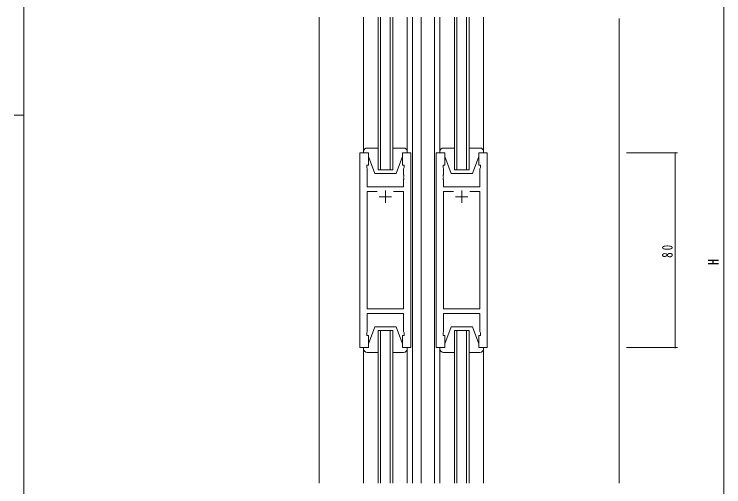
# Model space of a CAD drawing. Units: millimetres, scale not verified. Extents: x -567 to 567, y -403 to 403.
# Drawn here: x -566.7 to -274.8, y -128.7 to 65.5 of the extents above; entities that cross this region are included whole.
import ezdxf
from ezdxf.enums import TextEntityAlignment as Align

# ---------------------------------------------------------------- set-up
doc = ezdxf.new("R2010")
doc.units = ezdxf.units.MM
doc.header["$LTSCALE"] = 2
for name, color, linetype, lineweight in [('0-1_YKK_ZWAK', 7, 'Continuous', 18), ('0-3_YKK_11', 7, 'Continuous', 18), ('0-4_YKK_12', 2, 'Continuous', 18), ('0-5_YKK_13', 4, 'Continuous', 18), ('0-6_YKK_D', 6, 'Continuous', 18)]:
    doc.layers.add(name, color=color, linetype=linetype, lineweight=lineweight)
doc.styles.add('ＭＳ ゴシック', font='')
doc.styles.get('ＭＳ ゴシック').set_extended_font_data('MS Gothic')

msp = doc.modelspace()

# ---------------------------------------------------------------- linework, layer by layer
at = {"layer": '0-1_YKK_ZWAK'}
for p, q in [((-562.726, -350.982), (-562.726, 399.018)), ((-566.726, 24.018), (-562.726, 24.018))]:
    msp.add_line(p, q, dxfattribs=at)
at = {"layer": '0-3_YKK_11'}
for p, q in [((-424.526, -71.482), (-424.526, 8.518)), ((-403.526, 8.518), (-403.526, -71.482)), ((-393.126, 8.518), (-393.126, -71.482)), ((-372.126, 8.518), (-375.626, 8.518)), ((-372.126, -71.482), (-372.126, 8.518)), ((-421.526, 1.968), (-421.526, -5.482)), ((-375.126, 1.968), (-375.126, -5.482)), ((-406.526, -2.441), (-406.406, -2.257)), ((-406.526, -5.482), (-406.526, -2.441)), ((-390.126, -2.441), (-390.246, -2.257)), ((-390.126, -5.482), (-390.126, -2.441)), ((-421.526, -5.482), (-406.526, -5.482)), ((-375.126, -5.482), (-390.126, -5.482)), ((-421.526, -7.412), (-417.376, -7.412)), ((-421.526, -55.552), (-421.526, -7.412)), ((-414.026, -6.982), (-414.026, -11.982)), ((-410.676, -7.412), (-406.526, -7.412)), ((-410.676, -7.412), (-406.526, -7.412)), ((-406.526, -7.412), (-406.526, -55.552)), ((-385.976, -7.412), (-390.126, -7.412)), ((-385.976, -7.412), (-390.126, -7.412)), ((-390.126, -7.412), (-390.126, -55.552)), ((-382.626, -6.982), (-382.626, -11.982)), ((-375.126, -7.412), (-379.276, -7.412)), ((-375.126, -55.552), (-375.126, -7.412)), ((-411.526, -9.482), (-416.526, -9.482)), ((-385.126, -9.482), (-380.126, -9.482)), ((-406.526, -55.552), (-421.526, -55.552)), ((-390.126, -55.552), (-375.126, -55.552)), ((-421.026, -66.482), (-421.026, -71.482)), ((-407.026, -71.482), (-407.026, -66.482)), ((-389.626, -71.482), (-389.626, -66.482)), ((-375.626, -66.482), (-375.626, -71.482)), ((-421.026, -71.482), (-424.526, -71.482)), ((-403.526, -71.482), (-407.026, -71.482)), ((-393.126, -71.482), (-389.626, -71.482)), ((-375.626, -71.482), (-372.126, -71.482))]:
    msp.add_line(p, q, dxfattribs=at)
for points in [[(-424.526, 8.518), (-421.026, 8.518), (-421.026, 3.518), (-421.726, 3.518), (-421.726, 2.518), (-421.526, 1.968)], [(-406.406, -2.257), (-406.406, -1.707), (-406.526, -1.524), (-406.526, -1.441), (-406.406, -1.257), (-406.406, -0.707), (-406.526, -0.524), (-406.526, 1.968), (-406.326, 2.518), (-406.326, 3.518), (-407.026, 3.518), (-407.026, 8.518), (-403.526, 8.518)], [(-390.246, -2.257), (-390.246, -1.707), (-390.126, -1.524), (-390.126, -1.441), (-390.246, -1.257), (-390.246, -0.707), (-390.126, -0.524), (-390.126, 1.968), (-390.326, 2.518), (-390.326, 3.518), (-389.626, 3.518), (-389.626, 8.518), (-393.126, 8.518)], [(-375.626, 8.518), (-375.626, 3.518), (-374.926, 3.518), (-374.926, 2.518), (-375.126, 1.968)], [(-407.026, -66.482), (-406.326, -66.482), (-406.326, -65.482), (-406.526, -64.933), (-406.526, -57.482), (-421.526, -57.482), (-421.526, -64.933), (-421.726, -65.482), (-421.726, -66.482), (-421.026, -66.482)], [(-389.626, -66.482), (-390.326, -66.482), (-390.326, -65.482), (-390.126, -64.933), (-390.126, -57.482), (-375.126, -57.482), (-375.126, -64.933), (-374.926, -65.482), (-374.926, -66.482), (-375.626, -66.482)]]:
    msp.add_lwpolyline(points, dxfattribs=at)
at = {"layer": '0-4_YKK_12'}
for p, q in [((-441.226, -127.232), (-441.226, 64.268)), ((-417.026, 1.518), (-417.026, 64.268)), ((-416.026, 64.268), (-416.026, 1.518)), ((-412.026, 1.518), (-412.026, 64.268)), ((-411.026, 64.268), (-411.026, 1.518)), ((-402.826, 64.268), (-402.826, -127.232)), ((-399.326, 64.268), (-399.326, -127.232)), ((-393.826, -127.232), (-393.826, 64.268)), ((-385.626, 1.518), (-385.626, 64.268)), ((-384.626, 64.268), (-384.626, 1.518)), ((-380.626, 1.518), (-380.626, 64.268)), ((-379.626, 64.268), (-379.626, 1.518)), ((-317.826, 63.768), (-317.826, -127.232)), ((-402.826, 16.518), (-402.826, -73.482)), ((-399.326, 16.518), (-399.326, -73.482)), ((-402.826, 13.518), (-402.826, -76.482)), ((-399.326, 13.518), (-399.326, -76.482)), ((-317.826, 13.518), (-317.826, -76.482)), ((-411.026, 1.518), (-417.026, 1.518)), ((-379.626, 1.518), (-385.626, 1.518)), ((-417.026, -64.482), (-411.026, -64.482)), ((-417.026, -127.232), (-417.026, -64.482)), ((-416.026, -64.482), (-416.026, -127.232)), ((-412.026, -127.232), (-412.026, -64.482)), ((-411.026, -64.482), (-411.026, -127.232)), ((-385.626, -64.482), (-379.626, -64.482)), ((-385.626, -127.232), (-385.626, -64.482)), ((-384.626, -64.482), (-384.626, -127.232)), ((-380.626, -127.232), (-380.626, -64.482)), ((-379.626, -64.482), (-379.626, -127.232))]:
    msp.add_line(p, q, dxfattribs=at)
at = {"layer": '0-5_YKK_13'}
for p, q in [((-423.026, 8.518), (-423.026, 64.268)), ((-405.026, 8.518), (-405.026, 64.268)), ((-391.626, 8.518), (-391.626, 64.268)), ((-373.626, 8.518), (-373.626, 64.268)), ((-417.026, 10.518), (-421.526, 10.518)), ((-406.526, 10.518), (-411.026, 10.518)), ((-385.626, 10.518), (-390.126, 10.518)), ((-375.126, 10.518), (-379.626, 10.518)), ((-373.626, 8.518), (-373.626, 9.018)), ((-421.026, 7.018), (-418.426, 0.018)), ((-407.026, 7.018), (-409.626, 0.018)), ((-407.026, 7.018), (-407.026, 8.518)), ((-389.626, 7.018), (-387.026, 0.018)), ((-375.626, 7.018), (-378.226, 0.018)), ((-375.626, 8.518), (-373.626, 8.518)), ((-375.626, 7.018), (-375.626, 8.518)), ((-418.426, 0.018), (-409.626, 0.018)), ((-387.026, 0.018), (-378.226, 0.018)), ((-421.026, -69.982), (-418.426, -62.982)), ((-418.426, -62.982), (-409.626, -62.982)), ((-407.026, -69.982), (-409.626, -62.982)), ((-389.626, -69.982), (-387.026, -62.982)), ((-387.026, -62.982), (-378.226, -62.982)), ((-375.626, -69.982), (-378.226, -62.982)), ((-407.026, -69.982), (-407.026, -71.482)), ((-375.626, -69.982), (-375.626, -71.482)), ((-423.026, -71.482), (-423.026, -127.232)), ((-405.026, -71.482), (-405.026, -127.232)), ((-391.626, -71.482), (-391.626, -127.232)), ((-375.626, -71.482), (-373.626, -71.482)), ((-373.626, -71.482), (-373.626, -71.982)), ((-373.626, -71.482), (-373.626, -127.232)), ((-417.026, -73.482), (-421.526, -73.482)), ((-406.526, -73.482), (-411.026, -73.482)), ((-385.626, -73.482), (-390.126, -73.482)), ((-375.126, -73.482), (-379.626, -73.482))]:
    msp.add_line(p, q, dxfattribs=at)
for points in [[(-423.026, 9.018), (-423.026, 8.518), (-421.026, 8.518), (-421.026, 7.018)], [(-407.026, 8.518), (-405.026, 8.518), (-405.026, 9.018)], [(-391.626, 9.018), (-391.626, 8.518), (-389.626, 8.518), (-389.626, 7.018)], [(-423.026, -71.982), (-423.026, -71.482), (-421.026, -71.482), (-421.026, -69.982)], [(-391.626, -71.982), (-391.626, -71.482), (-389.626, -71.482), (-389.626, -69.982)], [(-407.026, -71.482), (-405.026, -71.482), (-405.026, -71.982)]]:
    msp.add_lwpolyline(points, dxfattribs=at)
for centre, start, end in [((-421.526, 9.018), 90, 180), ((-406.526, 9.018), 0, 90), ((-390.126, 9.018), 90, 180), ((-375.126, 9.018), 0, 90), ((-421.526, -71.982), 180, 270), ((-406.526, -71.982), 270, 0), ((-390.126, -71.982), 180, 270), ((-375.126, -71.982), 270, 0)]:
    msp.add_arc(centre, 1.5, start, end, dxfattribs=at)
at = {"layer": '0-6_YKK_D'}
for p, q in [((-274.826, 157.018), (-274.826, -228.982)), ((-314.826, 8.518), (-293.826, 8.518)), ((-294.826, 8.518), (-294.826, -71.482)), ((-314.826, -71.482), (-293.826, -71.482))]:
    msp.add_line(p, q, dxfattribs=at)
for centre, start, end in [((-294.826, 8.518), 90, 270), ((-294.826, 8.518), 270, 90), ((-294.826, -71.482), 90, 270), ((-294.826, -71.482), 270, 90)]:
    msp.add_arc(centre, 0.106, start, end, dxfattribs=at)

# ---------------------------------------------------------------- texts
at = {"layer": '0-6_YKK_D', "color": 7, "style": 'ＭＳ ゴシック', "width": 0.8}
msp.add_text('H', height=4.399, rotation=90, dxfattribs=at).set_placement((-275.626, -37.53), align=Align.BOTTOM_LEFT)
at = {"layer": '0-6_YKK_D', "color": 7, "insert": (-295.826, -34.613), "char_height": 4.399, "attachment_point": 7, "rotation": 90, "style": 'ＭＳ ゴシック'}
msp.add_mtext('\\T1.37;\\W0.75;80', dxfattribs=at)

doc.saveas('drawing.dxf')
